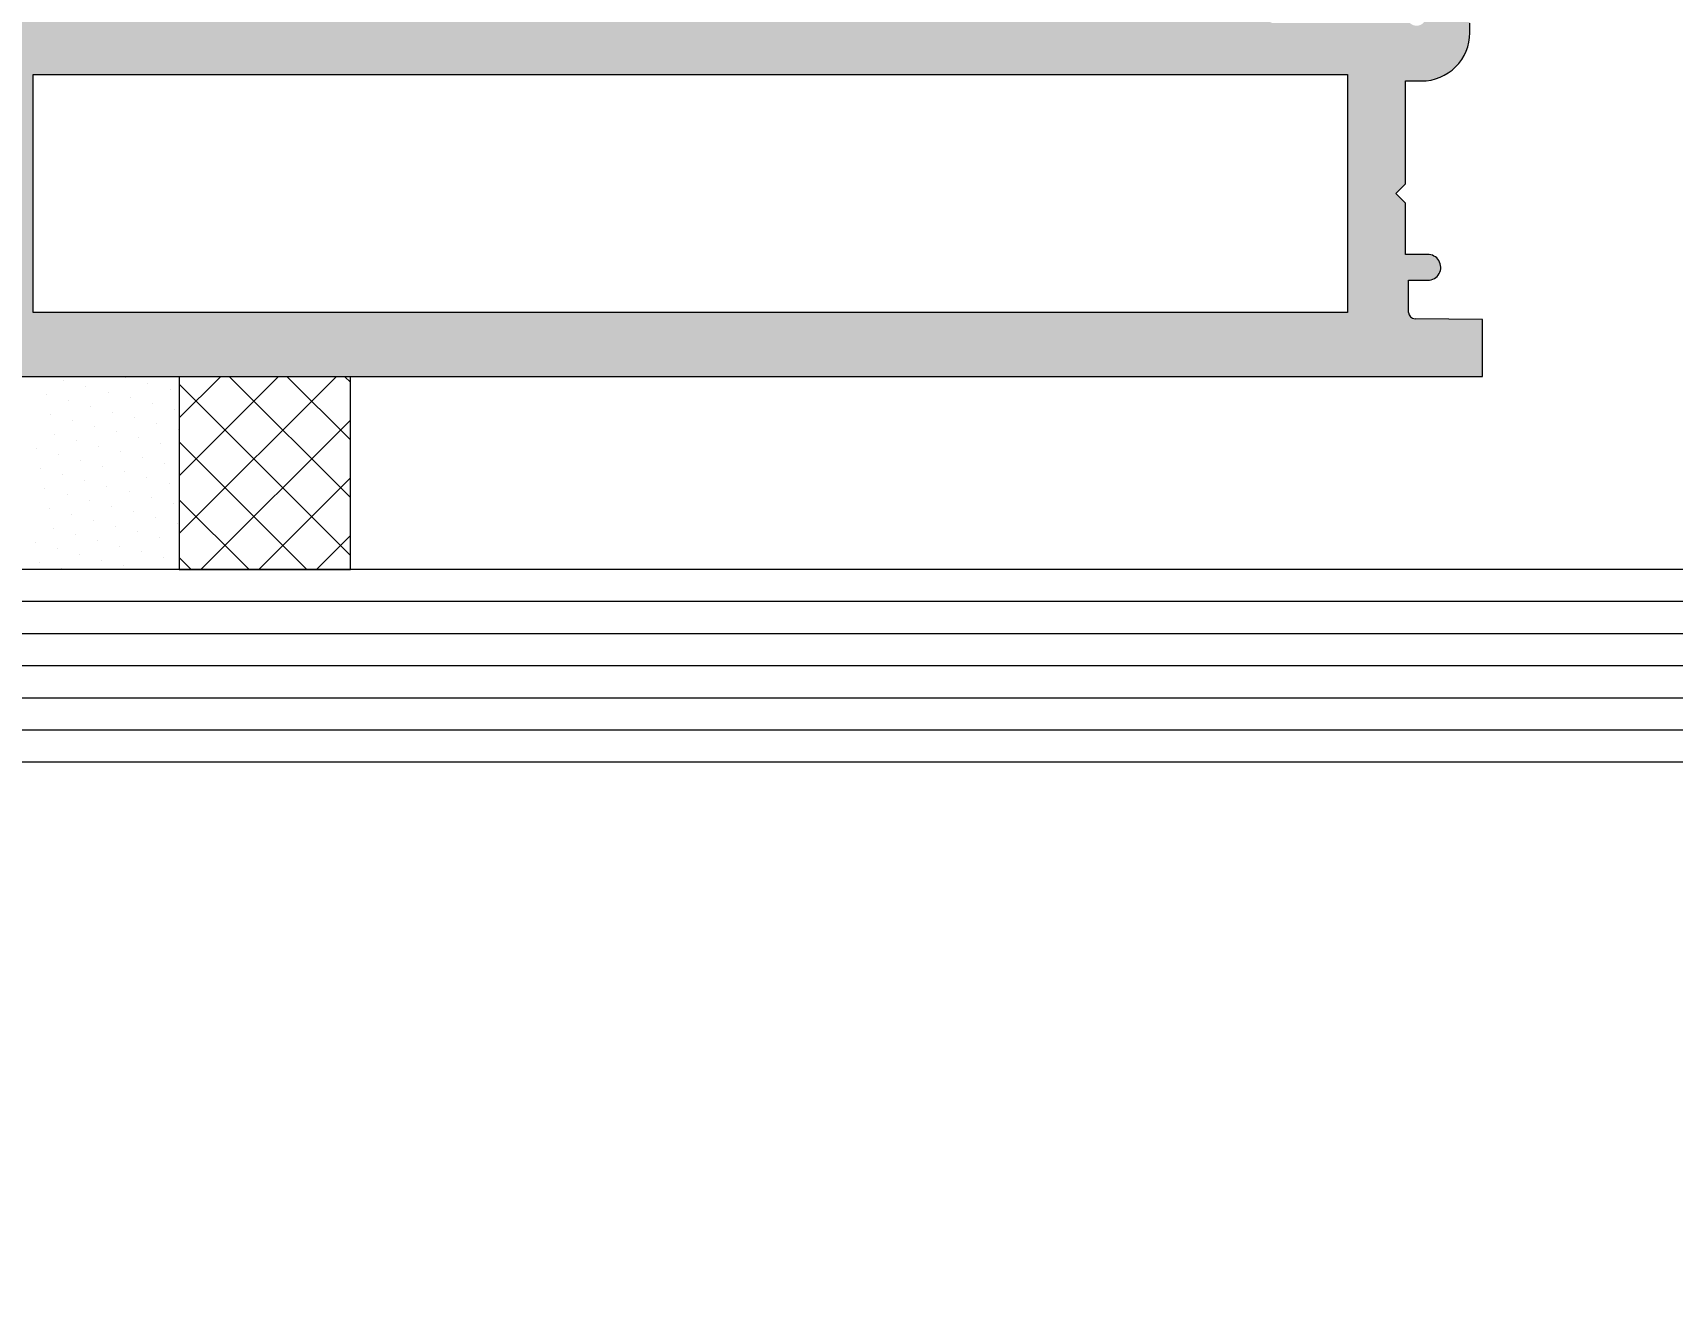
# Model space of a CAD drawing. Extents: x 820 to 5791, y 1495 to 5010.
# Drawn here: x 2918.46 to 2923.56, y 2075.37 to 2079.28 of the extents above; entities that cross this region are included whole.
import ezdxf

# ---------------------------------------------------------------- set-up
doc = ezdxf.new("R2010")
doc.units = 0
doc.header["$LTSCALE"] = 20
doc.layers.get('0').update_dxf_attribs({"linetype": 'CONTINUOUS', "lineweight": 15})
doc.layers.get('DEFPOINTS').update_dxf_attribs({"linetype": 'CONTINUOUS'})
doc.layers.add('_00_TT_PLASTER INTERIOR', color=60, linetype='CONTINUOUS', lineweight=0)
doc.layers.add('ölç', color=63, linetype='CONTINUOUS', lineweight=20)
doc.layers.add('dış ölçü', color=7, linetype='CONTINUOUS', lineweight=20, true_color=0x0d6787)
doc.styles.add('TRS', font='times.ttf', dxfattribs={"width": 0.8})
doc.dimstyles.new('dış ölçü', dxfattribs={"dimtxt": 12, "dimasz": 5, "dimexe": 5, "dimexo": 35, "dimgap": 5, "dimtad": 1, "dimdec": 0, "dimdsep": 46, "dimtxsty": 'TRS', "dimblk": 'DOT', "dimcen": 0, "dimdle": 0.1, "dimclrd": 256, "dimclre": 256, "dimclrt": 73, "dimadec": 0, "dimazin": 0, "dimtfac": 0.3, "dimtdec": 0, "dimtix": 1, "dimtmove": 2, "dimatfit": 3, "dimldrblk": 'DOT', "dimfxl": 1, "dimfxlon": 1, "dimtolj": 1, "dimarcsym": 0})

# ---------------------------------------------------------------- blocks, each defined once
blk = doc.blocks.new('_Dot')
at = {"layer": 'ölç', "color": 0, "lineweight": -2}
blk.add_line((-0.5, 0), (-1, 0), dxfattribs=at)
at = {"layer": 'ölç', "color": 0, "const_width": 0.5}
blk.add_lwpolyline([(-0.25, 0, 1), (0.25, 0, 1)], format="xyb", close=True, dxfattribs=at)
blk = doc.blocks.new('*D176')
at = {"layer": 'DEFPOINTS', "color": 0, "transparency": 16777216}
for p in [(2844.176336790435, 2097.044452601193), (3414.390991119654, 2084.554264930397), (3414.390991119654, 1809.278305477972)]:
    blk.add_point(p, dxfattribs=at)
at = {"layer": 'dış ölçü', "lineweight": -2, "transparency": 16777216}
for p, q in [((2844.176336790435, 1810.278305477972), (2844.176336790435, 1804.278305477972)), ((3414.390991119654, 1810.278305477972), (3414.390991119654, 1804.278305477972)), ((2849.176336790435, 1809.278305477972), (3409.390991119654, 1809.278305477972))]:
    blk.add_line(p, q, dxfattribs=at)
at = {"layer": 'dış ölçü', "lineweight": -2, "transparency": 16777216, "xscale": 5, "yscale": 5, "zscale": 5, "rotation": 180}
blk.add_blockref('_Dot', (2844.176336790435, 1809.278305477972), dxfattribs=at)
at = {"layer": 'dış ölçü', "lineweight": -2, "transparency": 16777216, "xscale": 5, "yscale": 5, "zscale": 5}
blk.add_blockref('_Dot', (3414.390991119654, 1809.278305477972), dxfattribs=at)
at = {"layer": 'dış ölçü', "color": 73, "transparency": 16777216, "insert": (3129.283663955045, 1820.399430207605), "char_height": 12, "attachment_point": 5, "style": 'TRS'}
blk.add_mtext('\\A1;570', dxfattribs=at)
blk = doc.blocks.new('*D180')
at = {"layer": 'DEFPOINTS', "color": 0, "transparency": 16777216}
for p in [(3700.971713778752, 2100.044452589959), (2054.28790840802, 2083.440788159293), (3700.971713778752, 1729.278305477972)]:
    blk.add_point(p, dxfattribs=at)
at = {"layer": 'dış ölçü', "lineweight": -2, "transparency": 16777216}
for p, q in [((2054.28790840802, 1730.278305477972), (2054.28790840802, 1724.278305477972)), ((3700.971713778752, 1730.278305477972), (3700.971713778752, 1724.278305477972)), ((2059.28790840802, 1729.278305477972), (3695.971713778752, 1729.278305477972))]:
    blk.add_line(p, q, dxfattribs=at)
at = {"layer": 'dış ölçü', "lineweight": -2, "transparency": 16777216, "xscale": 5, "yscale": 5, "zscale": 5, "rotation": 180}
blk.add_blockref('_Dot', (2054.28790840802, 1729.278305477972), dxfattribs=at)
at = {"layer": 'dış ölçü', "lineweight": -2, "transparency": 16777216, "xscale": 5, "yscale": 5, "zscale": 5}
blk.add_blockref('_Dot', (3700.971713778752, 1729.278305477972), dxfattribs=at)
at = {"layer": 'dış ölçü', "color": 73, "transparency": 16777216, "insert": (2877.629811093386, 1740.399430207604), "char_height": 12, "attachment_point": 5, "style": 'TRS'}
blk.add_mtext('\\A1;1647', dxfattribs=at)
blk = doc.blocks.new('HGJFG')
h = blk.add_hatch(color=9)
h.dxf.hatch_style = 1
h.paths.add_polyline_path([(-2242.033027570998, -3291.202539922592), (-2242.033027570998, -3291.942539922594), (-2246.123027571009, -3291.942539922594), (-2246.123027571009, -3291.202539922592)], flags=16)
edge = h.paths.add_edge_path()
edge.add_line((-2241.612579711579, -3291.964192741757), (-2241.612579711579, -3292.142539922593))
edge.add_line((-2241.612579711579, -3292.142539922595), (-2248.85302757101, -3292.142539922595))
edge.add_arc((-2248.853027608359, -3292.092539959946), 0.04999996264524757, 179.9999571919563, 270.0000428061736, ccw=False)
edge.add_line((-2248.903027571007, -3292.092539922588), (-2248.903027571013, -3291.812539922589))
edge.add_arc((-2248.853027608359, -3291.812539885249), 0.04999996265106833, 89.99995719622632, 180.000042795436, ccw=False)
edge.add_line((-2248.853027571005, -3291.762539922594), (-2248.693277371006, -3291.762539922588))
edge.add_arc((-2248.693077739762, -3291.80249023779), 0.03995081397432738, 270.4307803082354, 450.2863039430117, ccw=False)
edge.add_line((-2248.692777371002, -3291.842439922594), (-2248.782977371003, -3291.842439922589))
edge.add_line((-2248.782977371008, -3291.842439922591), (-2248.782977371008, -3291.952539922593))
edge.add_arc((-2248.73297740836, -3291.952539959943), 0.04999996264815795, 539.999957197894, 630.0000428021061)
edge.add_line((-2248.732977371005, -3292.002539922591), (-2248.072977371005, -3292.002539922591))
edge.add_arc((-2248.072977333647, -3291.952539959943), 0.04999996264670276, 269.9999571936492, 360.0000427995289)
edge.add_line((-2248.022977370999, -3291.952539922592), (-2248.022977370999, -3291.84243992259))
edge.add_line((-2248.022977370999, -3291.842439922591), (-2248.112977370995, -3291.842439922591))
edge.add_arc((-2248.11297737101, -3291.802439922593), 0.03999999999941792, 90.00000000208439, 270.0000000020844, ccw=False)
edge.add_line((-2248.11297737101, -3291.762439922589), (-2247.952996371011, -3291.762539822593))
edge.add_arc((-2247.953027559543, -3291.812539801401), 0.04999998853891607, 359.9999757161799, 449.9642605547922, ccw=False)
edge.add_line((-2247.903027571007, -3291.812539822596), (-2247.903027571011, -3291.922539922588))
edge.add_arc((-2247.883027585948, -3291.922539937535), 0.01999998506217356, 539.9999571945588, 630.0000428012722)
edge.add_line((-2247.883027571003, -3291.942539922594), (-2246.353027571005, -3291.942539922594))
edge.add_arc((-2246.35302753365, -3291.892539959946), 0.04999996264524757, 269.9999571938264, 360.0000428080438)
edge.add_line((-2246.303027571002, -3291.892539922587), (-2246.303027571002, -3291.602539922591))
edge.add_line((-2246.303027571002, -3291.60253992259), (-2246.273027571003, -3291.572539922591))
edge.add_line((-2246.273027571003, -3291.572539922591), (-2246.303027571002, -3291.542539922592))
edge.add_line((-2246.303027571002, -3291.542539922592), (-2246.303027570996, -3291.312539922587))
edge.add_arc((-2246.35302753365, -3291.312539885242), 0.04999996265106833, 359.999957204564, 450.0000428037735)
edge.add_line((-2246.353027571005, -3291.262539922594), (-2247.353027571005, -3291.262539922588))
edge.add_arc((-2247.353027608359, -3291.212539959945), 0.04999996264233719, 179.9999572004711, 270.0000428146884, ccw=False)
edge.add_line((-2247.403027571007, -3291.212539922591), (-2247.403027571007, -3291.142539922595))
edge.add_arc((-2247.353027608359, -3291.142539885243), 0.04999996264815795, 89.99995719789399, 180.0000428021061, ccw=False)
edge.add_line((-2247.353027571005, -3291.092539922595), (-2247.158669071007, -3291.092539922595))
edge.add_arc((-2247.132688289826, -3291.077539917968), 0.03000001882319374, 209.9999894373405, 359.9999911684968)
edge.add_line((-2247.102688271011, -3291.077539922592), (-2247.102688271011, -3291.042539922594))
edge.add_line((-2247.102688271011, -3291.042539922592), (-2247.065437171014, -3290.89290192259))
edge.add_arc((-2247.084563272071, -3290.887054437974), 0.02000002045957518, 342.9998665575544, 397.8803934759571)
edge.add_line((-2247.068777371006, -3290.874774122592), (-2247.102428971005, -3290.831516422598))
edge.add_arc((-2247.086643227941, -3290.819236030146), 0.01999994306700945, 180.0002648198868, 217.8808456738514, ccw=False)
edge.add_line((-2247.106643171003, -3290.819236122587), (-2247.106643171, -3290.735992722589))
edge.add_arc((-2247.086643166648, -3290.735992746441), 0.02000000434976375, 437.4999928729776, 539.9999316731104, ccw=False)
edge.add_line((-2247.082314370998, -3290.716466822595), (-2246.814385370998, -3290.775865222593))
edge.add_arc((-2246.818714167425, -3290.795391121893), 0.01999998055119983, 233.2066426134057, 437.49997548596133, ccw=False)
edge.add_line((-2246.830692771005, -3290.811407122589), (-2246.958117671003, -3290.990050322588))
edge.add_arc((-2246.941835386865, -3291.001664444716), 0.02000001523997533, 504.4998094224862, 522.9997496462456)
edge.add_line((-2246.960961471003, -3290.995816922593), (-2246.965856571006, -3291.011828122594))
edge.add_arc((-2246.937167420253, -3291.020599292165), 0.03000001311106704, 522.9999708524831, 672.9999725854008)
edge.add_line((-2246.91670747101, -3291.042539922589), (-2246.492688271011, -3291.042539922594))
edge.add_arc((-2246.492688256066, -3291.022539937533), 0.01999998505926318, 269.9999571886467, 360.0000427995289)
edge.add_line((-2246.472688271007, -3291.022539922592), (-2246.472688271007, -3290.987680722596))
edge.add_arc((-2246.492688358468, -3290.987680750658), 0.02000008746285711, 360.0000803994459, 388.8304482181914)
edge.add_line((-2246.475167271009, -3290.978036322594), (-2246.555255371009, -3290.832539922596))
edge.add_arc((-2246.555255370998, -3290.812539922589), 0.02000000000116415, 90, 270, ccw=False)
edge.add_line((-2246.555255370998, -3290.792539922592), (-2246.142689670997, -3290.792539922598))
edge.add_arc((-2246.142689633646, -3290.842539885241), 0.04999996264670276, 359.99995720047104, 450.0000428063508, ccw=False)
edge.add_line((-2246.092689670998, -3290.842539922595), (-2246.092689670998, -3291.022539922594))
edge.add_line((-2246.092689670998, -3291.022539922592), (-2242.521993170999, -3291.022539922592))
edge.add_arc((-2242.521993258383, -3291.002539873093), 0.02000004950067476, 270.0002503034687, 331.1697488279483)
edge.add_line((-2242.504472171012, -3291.012184222592), (-2242.397820071013, -3290.818428922592))
edge.add_arc((-2242.354017564049, -3290.842539921373), 0.0499999987776396, 450.0000079707776, 511.1695064617131, ccw=False)
edge.add_line((-2242.354017571005, -3290.792539922592), (-2242.200119871009, -3290.792539922592))
edge.add_arc((-2242.200119871003, -3290.812539922589), 0.02000000000116415, 270.0000000041688, 450.0000000041688, ccw=False)
edge.add_line((-2242.200119871003, -3290.83253992259), (-2242.280207871002, -3290.978036322587))
edge.add_arc((-2242.262686783518, -3290.987680750658), 0.02000008748293262, 511.1695518079945, 539.9999195955523)
edge.add_line((-2242.282686871008, -3290.987680722591), (-2242.282686871008, -3291.022539922587))
edge.add_arc((-2242.262686885949, -3291.022539937533), 0.01999998505926318, 539.9999571945588, 630.0000428012722)
edge.add_line((-2242.262686871004, -3291.042539922592), (-2241.838667671004, -3291.042539922592))
edge.add_arc((-2241.818207721762, -3291.020599292168), 0.03000001311108285, 227.0000274067431, 377.0000291650887)
edge.add_line((-2241.789518571005, -3291.011828122594), (-2241.794413671006, -3290.995816922593))
edge.add_arc((-2241.81353975499, -3291.001664444643), 0.02000001506437853, 377.0002503160728, 395.5001906905844)
edge.add_line((-2241.797257471012, -3290.990050322594), (-2241.924682371014, -3290.811407122588))
edge.add_arc((-2241.936660974589, -3290.795391121893), 0.01999998054952505, 102.50002450589858, 306.79335739158796, ccw=False)
edge.add_line((-2241.940989771011, -3290.775865222592), (-2241.673060771011, -3290.716466822594))
edge.add_arc((-2241.668732025352, -3290.735992706314), 0.01999995435326789, 359.99995337739193, 462.49989215902383, ccw=False)
edge.add_line((-2241.648732070998, -3290.735992722594), (-2241.648732070998, -3290.819236122593))
edge.add_arc((-2241.668731964045, -3290.819236175858), 0.01999989303721294, 322.11957171949587, 360.0001526045178, ccw=False)
edge.add_line((-2241.652946170999, -3290.831516422592), (-2241.686597770999, -3290.874774122592))
edge.add_arc((-2241.670811919944, -3290.887054534272), 0.02000004011470066, 502.1193008169873, 556.9998277563573)
edge.add_line((-2241.689938071007, -3290.89290192259), (-2241.652686871007, -3291.042539922592))
edge.add_line((-2241.652686871003, -3291.042539922592), (-2241.652686871, -3291.072539922586))
edge.add_arc((-2241.802686758948, -3291.072540034648), 0.1499998879415634, 269.9999571962264, 360.0000428054412, ccw=False)
edge.add_line((-2241.802686870998, -3291.222539922593), (-2241.853027570999, -3291.222539922593))
edge.add_line((-2241.853027571005, -3291.222539922593), (-2241.853027571005, -3291.542539922594))
edge.add_line((-2241.853027571005, -3291.542539922592), (-2241.883027571003, -3291.572539922591))
edge.add_line((-2241.883027571003, -3291.572539922591), (-2241.853027571005, -3291.60253992259))
edge.add_line((-2241.853027571005, -3291.60253992259), (-2241.853027571005, -3291.76258152259))
edge.add_line((-2241.853027571005, -3291.76258152259), (-2241.784751971006, -3291.76258152259))
edge.add_arc((-2241.782927574747, -3291.80253997166), 0.04000007592095481, 269.85676603860463, 452.6141570664877, ccw=False)
edge.add_line((-2241.783027570998, -3291.842539922595), (-2241.842927571, -3291.842539922595))
edge.add_line((-2241.842927571005, -3291.842539922595), (-2241.842927571005, -3291.942640822595))
edge.add_arc((-2241.822927595754, -3291.942640791079), 0.01999997524489821, 180.0000902800047, 269.5775101909732)
edge.add_line((-2241.823075071004, -3291.96264022259), (-2241.612579711574, -3291.964192741758))
at = {"color": 9}
for p, q in [((-2241.652686871003, -3291.072539922591), (-2241.652686871003, -3291.042539922592)), ((-2246.123027570994, -3291.942539922594), (-2246.123027570994, -3291.202539922592)), ((-2246.123027570994, -3291.202539922592), (-2242.033027570998, -3291.202539922592)), ((-2246.123027571009, -3291.942539922594), (-2246.123027571009, -3291.202539922592)), ((-2246.123027571009, -3291.202539922592), (-2242.033027570998, -3291.202539922592)), ((-2242.033027570998, -3291.202539922592), (-2242.033027570998, -3291.942539922594)), ((-2242.033027570998, -3291.202539922592), (-2242.033027570998, -3291.202539922592)), ((-2242.033027570998, -3291.202539922592), (-2242.033027570998, -3291.942539922594)), ((-2242.033027570998, -3291.202539922592), (-2242.033027570998, -3291.202539922592)), ((-2241.853027571005, -3291.542539922592), (-2241.853027571005, -3291.222539922593)), ((-2241.853027571005, -3291.222539922593), (-2241.802686870998, -3291.222539922593)), ((-2241.883027571003, -3291.572539922591), (-2241.853027571005, -3291.542539922592)), ((-2241.853027571005, -3291.60253992259), (-2241.883027571003, -3291.572539922591)), ((-2241.853027571005, -3291.76258152259), (-2241.853027571005, -3291.60253992259)), ((-2241.784751971002, -3291.76258152259), (-2241.853027571005, -3291.76258152259)), ((-2241.842927571005, -3291.942640822595), (-2241.842927571005, -3291.842539922595)), ((-2241.842927571005, -3291.842539922595), (-2241.783027570998, -3291.842539922595)), ((-2242.033027570998, -3291.942539922594), (-2246.123027570994, -3291.942539922594)), ((-2242.033027570998, -3291.942539922594), (-2246.123027571009, -3291.942539922594)), ((-2241.612579711579, -3291.964192741757), (-2241.823075071004, -3291.96264022259)), ((-2241.612579711579, -3292.142539922595), (-2241.612579711579, -3291.964192741757)), ((-2248.853027571005, -3292.142539922595), (-2241.612579711579, -3292.142539922595)), ((-2247.768430740453, -3292.14255893869), (-2245.668430740448, -3292.14255893869)), ((-2246.027439663926, -3292.154434811445), (-2246.027439663926, -3292.154434811445)), ((-2245.958761823594, -3292.172425552048), (-2245.958761823594, -3292.172425552048)), ((-2245.890083983261, -3292.190416292652), (-2245.890083983261, -3292.190416292652)), ((-2245.834484686592, -3292.146268464719), (-2245.834484686592, -3292.146268464719)), ((-2245.76580684626, -3292.164259205293), (-2245.76580684626, -3292.164259205293)), ((-2245.697129005913, -3292.182249945926), (-2245.697129005913, -3292.182249945926)), ((-2245.668430740448, -3292.14255893869), (-2245.668430740448, -3292.74255893869)), ((-2245.180729713899, -3292.142653746162), (-2245.668430740448, -3292.630354772721)), ((-2245.360334836322, -3292.142653746166), (-2245.668430740448, -3292.450749650306)), ((-2245.539939958745, -3292.142653746166), (-2245.668430740448, -3292.271144527883)), ((-2245.668430740448, -3292.142653746175), (-2245.668430740448, -3292.7424641312)), ((-2245.136082482871, -3292.142653746175), (-2245.668430740448, -3292.142653746175)), ((-2245.668430740448, -3292.166249434212), (-2245.136082482871, -3292.698597691781)), ((-2245.51242130606, -3292.142653746177), (-2245.136082482871, -3292.518992569366)), ((-2245.332816183652, -3292.142653746169), (-2245.136082482871, -3292.33938744695)), ((-2245.153211061229, -3292.142653746177), (-2245.136082482871, -3292.15978232452)), ((-2245.136082482871, -3292.7424641312), (-2245.136082482871, -3292.142653746175)), ((-2246.08303896061, -3292.198582639349), (-2246.08303896061, -3292.198582639349)), ((-2246.014361120277, -3292.216573379949), (-2246.014361120277, -3292.216573379949)), ((-2245.945683279945, -3292.234564120553), (-2245.945683279945, -3292.234564120553)), ((-2245.821406142929, -3292.208407033223), (-2245.821406142929, -3292.208407033223)), ((-2245.752728302597, -3292.226397773798), (-2245.752728302597, -3292.226397773798)), ((-2245.684050462264, -3292.24438851443), (-2245.684050462264, -3292.24438851443)), ((-2246.069960416947, -3292.260721207854), (-2246.069960416947, -3292.260721207854)), ((-2246.001282576614, -3292.278711948454), (-2246.001282576614, -3292.278711948454)), ((-2245.877005439598, -3292.252554861157), (-2245.877005439598, -3292.252554861157)), ((-2245.80832759928, -3292.270545601727), (-2245.80832759928, -3292.270545601727)), ((-2245.739649758948, -3292.288536342302), (-2245.739649758948, -3292.288536342302)), ((-2245.136082482871, -3292.277611637556), (-2245.600934976505, -3292.742464131191)), ((-2246.056881873284, -3292.322859776358), (-2246.056881873284, -3292.322859776358)), ((-2245.988204032951, -3292.340850516958), (-2245.988204032951, -3292.340850516958)), ((-2245.932604736282, -3292.296702689057), (-2245.932604736282, -3292.296702689057)), ((-2245.86392689595, -3292.314693429661), (-2245.86392689595, -3292.314693429661)), ((-2245.795249055617, -3292.332684170232), (-2245.795249055617, -3292.332684170232)), ((-2245.670971918601, -3292.306527082935), (-2245.670971918601, -3292.306527082935)), ((-2245.668430740448, -3292.34585455662), (-2245.271821165891, -3292.742464131191)), ((-2246.112481169967, -3292.367007604288), (-2246.112481169967, -3292.367007604288)), ((-2246.043803329635, -3292.384998344863), (-2246.043803329635, -3292.384998344863)), ((-2245.919526192619, -3292.358841257562), (-2245.919526192619, -3292.358841257562)), ((-2245.850848352286, -3292.376831998165), (-2245.850848352286, -3292.376831998165)), ((-2245.782170511954, -3292.394822738736), (-2245.782170511954, -3292.394822738736)), ((-2245.726571215285, -3292.350674910806), (-2245.726571215285, -3292.350674910806)), ((-2246.099402626304, -3292.429146172793), (-2246.099402626304, -3292.429146172793)), ((-2246.030724785972, -3292.447136913367), (-2246.030724785972, -3292.447136913367)), ((-2245.975125489303, -3292.402989085463), (-2245.975125489303, -3292.402989085463)), ((-2245.90644764897, -3292.420979826066), (-2245.90644764897, -3292.420979826066)), ((-2245.837769808623, -3292.43897056667), (-2245.837769808623, -3292.43897056667)), ((-2245.713492671622, -3292.412813479311), (-2245.713492671622, -3292.412813479311)), ((-2246.086324082656, -3292.491284741297), (-2246.086324082656, -3292.491284741297)), ((-2245.962046945639, -3292.465127653967), (-2245.962046945639, -3292.465127653967)), ((-2245.893369105307, -3292.483118394571), (-2245.893369105307, -3292.483118394571)), ((-2245.769091968305, -3292.456961307241), (-2245.769091968305, -3292.456961307241)), ((-2245.700414127973, -3292.474952047815), (-2245.700414127973, -3292.474952047815)), ((-2245.136082482871, -3292.457216759979), (-2245.421329854083, -3292.742464131191)), ((-2246.017646242323, -3292.509275481872), (-2246.017646242323, -3292.509275481872)), ((-2245.948968401991, -3292.527266222472), (-2245.948968401991, -3292.527266222472)), ((-2245.880290561644, -3292.545256963075), (-2245.880290561644, -3292.545256963075)), ((-2245.824691264975, -3292.501109135174), (-2245.824691264975, -3292.501109135174)), ((-2245.756013424642, -3292.519099875745), (-2245.756013424642, -3292.519099875745)), ((-2245.68733558431, -3292.53709061632), (-2245.68733558431, -3292.53709061632)), ((-2245.668430740448, -3292.52545967905), (-2245.451426288314, -3292.742464131191)), ((-2246.073245538993, -3292.553423309801), (-2246.073245538993, -3292.553423309801)), ((-2246.00456769866, -3292.571414050376), (-2246.00456769866, -3292.571414050376)), ((-2245.935889858328, -3292.589404790976), (-2245.935889858328, -3292.589404790976)), ((-2245.811612721312, -3292.563247703679), (-2245.811612721312, -3292.563247703679)), ((-2245.742934880979, -3292.58123844425), (-2245.742934880979, -3292.58123844425)), ((-2245.674257040661, -3292.599229184824), (-2245.674257040661, -3292.599229184824)), ((-2246.060166995329, -3292.615561878306), (-2246.060166995329, -3292.615561878306)), ((-2245.991489154997, -3292.63355261888), (-2245.991489154997, -3292.63355261888)), ((-2245.922811314665, -3292.65154335948), (-2245.922811314665, -3292.65154335948)), ((-2245.867212017995, -3292.60739553158), (-2245.867212017995, -3292.60739553158)), ((-2245.798534177648, -3292.625386272183), (-2245.798534177648, -3292.625386272183)), ((-2245.729856337331, -3292.643377012754), (-2245.729856337331, -3292.643377012754)), ((-2245.136082482871, -3292.636821882402), (-2245.24172473166, -3292.742464131191)), ((-2246.115766291999, -3292.659709706219), (-2246.115766291999, -3292.659709706219)), ((-2246.047088451681, -3292.67770044681), (-2246.047088451681, -3292.67770044681)), ((-2245.978410611348, -3292.695691187385), (-2245.978410611348, -3292.695691187385)), ((-2245.854133474332, -3292.669534100084), (-2245.854133474332, -3292.669534100084)), ((-2245.785455634, -3292.687524840688), (-2245.785455634, -3292.687524840688)), ((-2245.668430740448, -3292.74255893869), (-2247.71843074045, -3292.742558938707)), ((-2226.040969376755, -3292.742558938703), (-2247.70302757101, -3292.742558938703)), ((-2246.10268774835, -3292.721848274724), (-2246.10268774835, -3292.721848274724)), ((-2246.034009908018, -3292.739839015315), (-2246.034009908018, -3292.739839015315)), ((-2245.909732771016, -3292.713681927985), (-2245.909732771016, -3292.713681927985)), ((-2245.841054930684, -3292.731672668589), (-2245.841054930684, -3292.731672668589)), ((-2245.716777793667, -3292.705515581259), (-2245.716777793667, -3292.705515581259)), ((-2245.668430740448, -3292.705064801466), (-2245.631031410722, -3292.742464131198)), ((-2245.668430740448, -3292.7424641312), (-2245.136082482871, -3292.7424641312)), ((-2226.040969376755, -3292.842558938702), (-2247.803027571016, -3292.842558938702)), ((-2226.040969376755, -3292.942558938702), (-2247.803027571016, -3292.942558938702)), ((-2226.040969376755, -3293.042558938702), (-2247.803027571016, -3293.042558938702)), ((-2226.040969376755, -3293.142558938701), (-2247.803027571016, -3293.142558938701)), ((-2226.040969376755, -3293.242558938703), (-2247.803027571016, -3293.242558938703)), ((-2226.040969376755, -3293.342558938702), (-2247.70302757101, -3293.342558938702))]:
    blk.add_line(p, q, dxfattribs=at)
for centre, radius, start, end in [((-2241.802686758948, -3291.072540034654), 0.1499998879390169, 269.9999571962583, 4.280467963536931e-05), ((-2241.782927574747, -3291.802539971662), 0.04000007592424079, 269.8567660322971, 92.61415707646293), ((-2241.822927595768, -3291.942640791084), 0.01999997523700166, 180.0000902680119, 269.5775102203203)]:
    blk.add_arc(centre, radius, start, end, dxfattribs=at)
at = {"color": 9, "ltscale": 200}
blk.add_arc((-2248.582770633145, -3291.952404733061), 93.96016768423725, 270, 0.1779700061802724, dxfattribs=at)

msp = doc.modelspace()

# ---------------------------------------------------------------- block references
at = {"layer": '_00_TT_PLASTER INTERIOR'}
msp.add_blockref('HGJFG', (5164.587161362215, 5370.349931528268), dxfattribs=at)

# ---------------------------------------------------------------- dimensions: what is measured, and where the dimension line sits
at = {"layer": 'dış ölçü'}
for base, p1, p2, picture, middle in [((3700.971713778752, 1729.278305477972), (2054.28790840802, 2083.440788159293), (3700.971713778752, 2100.044452589959), '*D180', (2877.629811093386, 1740.399430207604)), ((3414.390991119654, 1809.278305477972), (2844.176336790435, 2097.044452601193), (3414.390991119654, 2084.554264930397), '*D176', (3129.283663955045, 1820.399430207605))]:
    dim = msp.add_linear_dim(base=base, p1=p1, p2=p2, dimstyle='dış ölçü', dxfattribs=at)
    dim.commit()
    dim.dimension.update_dxf_attribs({"geometry": picture, "text_midpoint": middle})

doc.saveas('drawing.dxf')
